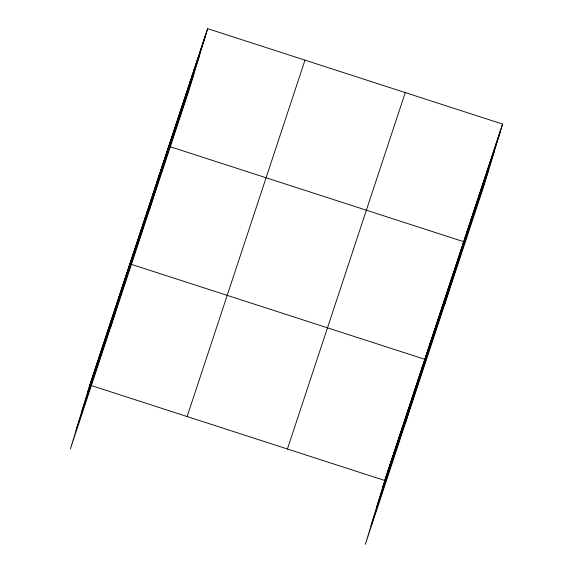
<?xml version="1.0" encoding="UTF-8"?>
<svg xmlns="http://www.w3.org/2000/svg" width="573" height="573" viewBox="0 0 573 573"><rect width="100%" height="100%" fill="white"/><g stroke="black" fill="none" stroke-linecap="round" stroke-linejoin="round"><path stroke-width="0.86" d="M207.655 28.65L89.803 385.056L70.407 448.91L188.252 92.511L207.655 28.65L502.593 124.09L483.197 187.944L365.345 544.35L384.748 480.489L502.593 124.09M89.481 386.66L91.809 378.997M91.487 380.601L93.814 372.937M93.485 374.541L95.82 366.878M95.49 368.482L97.818 360.818M97.496 362.423L99.824 354.759M99.494 356.363L101.829 348.699M101.5 350.304L103.828 342.64M103.505 344.251L105.833 336.58M105.511 338.192L107.839 330.521M107.509 332.132L109.837 324.461M109.515 326.073L111.842 318.409M111.52 320.013L113.848 312.349M113.518 313.954L115.853 306.29M115.524 307.894L117.852 300.231M117.529 301.835L119.857 294.171M119.535 295.775L121.863 288.112M121.533 289.716L123.861 282.052M123.539 283.656L125.867 275.993M125.544 277.597L127.872 269.933M110.474 327.735L129.878 263.874L424.815 359.314L405.412 423.175M129.491 265.664L131.819 257.993M131.432 259.777L133.767 252.113M133.38 253.896L135.708 246.232M135.321 248.016L137.656 240.352M137.269 242.135L139.597 234.472M139.21 236.255L141.538 228.591M141.159 230.375L143.486 222.711M143.1 224.494L145.427 216.83M145.048 218.614L147.376 210.95M146.989 212.733L149.317 205.07M148.937 206.853L151.265 199.189M150.878 200.973L153.206 193.309M152.826 195.092L155.154 187.428M154.767 189.212L157.095 181.548M156.716 183.331L159.043 175.667M158.657 177.451L160.984 169.787M160.605 171.571L162.933 163.907M162.546 165.69L164.874 158.026M164.494 159.81L166.822 152.146M149.36 210.119L168.763 146.265L463.707 241.699L444.304 305.559M168.383 148.049L170.711 140.385M170.324 142.168L172.652 134.505M172.272 136.288L174.6 128.624M174.213 130.408L176.541 122.744M176.155 124.527L178.489 116.863M178.103 118.647L180.431 110.976M180.044 112.766L182.379 105.095M181.992 106.886L184.32 99.215M183.933 101.006L186.268 93.335M185.881 95.125L188.209 87.454M187.822 89.238L190.157 81.574M189.77 83.357L192.098 75.693M191.711 77.477L194.046 69.813M193.66 71.596L195.987 63.932M195.601 65.716L197.929 58.052M197.549 59.836L199.877 52.172M199.49 53.955L201.818 46.291M201.438 48.075L203.766 40.411M203.379 42.194L205.707 34.53M384.419 482.101L386.754 474.43M386.424 476.041L388.752 468.377M388.43 469.982L390.757 462.318M390.435 463.922L392.763 456.258M392.433 457.863L394.761 450.199M394.439 451.803L396.767 444.139M396.444 445.744L398.772 438.08M398.443 439.684L400.778 432.021M400.448 433.625L402.776 425.961M402.454 427.565L404.782 419.902M404.459 421.513L406.787 413.842M406.458 415.454L408.785 407.783M408.463 409.394L410.791 401.723M410.469 403.335L412.796 395.671M412.467 397.275L414.802 389.611M414.472 391.216L416.8 383.552M416.478 385.156L418.806 377.492M418.483 379.097L420.811 371.433M420.482 373.037L422.81 365.373M424.428 361.097L426.763 353.434M426.376 355.217L428.704 347.553M428.318 349.337L430.652 341.673M430.266 343.456L432.594 335.792M432.207 337.576L434.535 329.912M434.155 331.695L436.483 324.031M436.096 325.815L438.424 318.151M438.044 319.935L440.372 312.271M439.985 314.054L442.313 306.39M441.933 308.174L444.261 300.51M443.874 302.293L446.202 294.629M445.823 296.413L448.15 288.749M447.764 290.532L450.091 282.869M449.712 284.652L452.04 276.988M451.653 278.772L453.981 271.108M453.601 272.891L455.929 265.227M455.542 267.011L457.87 259.347M457.49 261.13L459.818 253.459M459.431 255.25L461.759 247.579M463.321 243.489L465.648 235.818M465.269 237.609L467.597 229.938M467.21 231.728L469.538 224.057M469.158 225.841L471.486 218.177M471.099 219.96L473.427 212.297M473.04 214.08L475.375 206.416M474.988 208.2L477.316 200.536M476.929 202.319L479.264 194.655M478.878 196.439L481.205 188.775M480.819 190.558L483.154 182.894M482.767 184.678L485.095 177.014M484.708 178.797L487.043 171.134M486.656 172.917L488.984 165.253M488.597 167.037L490.925 159.373M490.545 161.156L492.873 153.492M492.486 155.276L494.814 147.612M494.435 149.395L496.762 141.732M496.376 143.515L498.703 135.851M498.324 137.635L500.652 129.971M87.476 392.72L205.327 36.314M81.846 411.264L199.691 54.858M76.037 430.366L193.889 73.967M187.135 416.55L304.986 60.144M287.417 448.996L405.261 92.597M382.42 488.16L500.265 131.754M376.783 506.704L494.635 150.298M370.982 525.806L488.826 169.4M89.803 385.056L384.748 480.489"/></g></svg>
